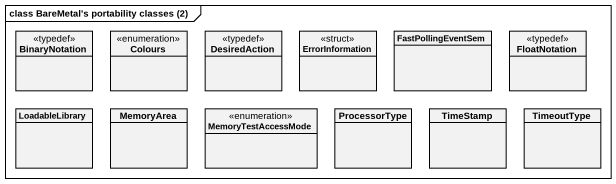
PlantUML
@startuml
mainframe class BareMetal's portability classes (2)
hide circle
hide empty members
class BinaryNotation <<typedef>>
enum Colours
class DesiredAction <<typedef>>
class ErrorInformation <<struct>>
class FastPollingEventSem
class FloatNotation <<typedef>>
class LoadableLibrary
class MemoryArea
enum MemoryTestAccessMode
class ProcessorType
class TimeStamp
class TimeoutType
@enduml
